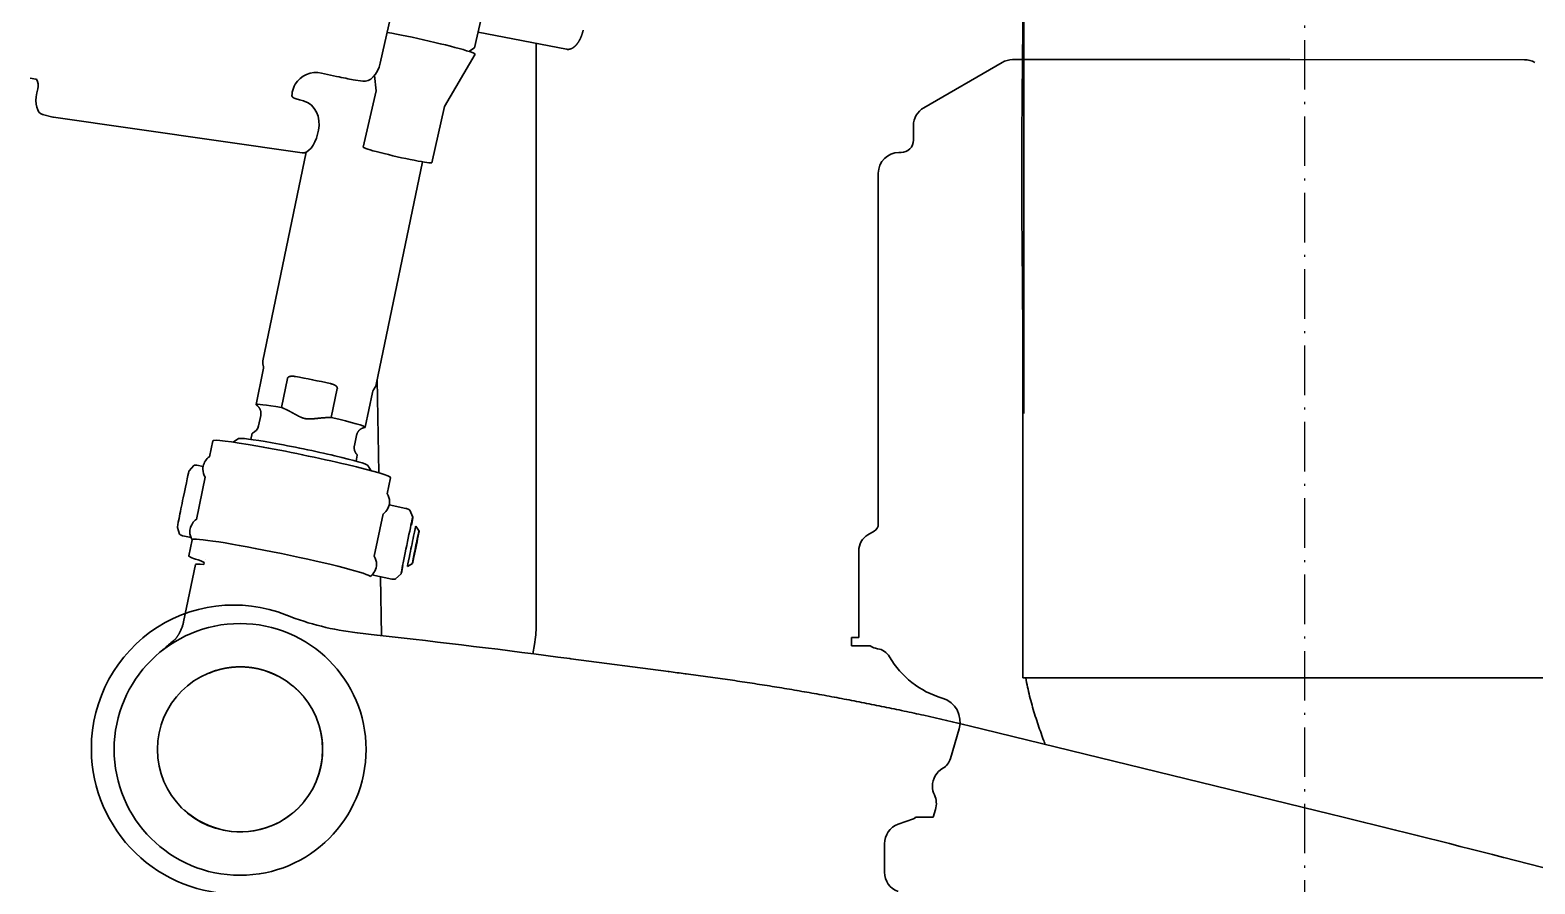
# Model space of a CAD drawing. Header units: millimetres. Extents: x 120 to 10915, y 515 to 8014.
# Drawn here: x 7941.3 to 8305.7, y 1366.1 to 1572.9 of the extents above; entities that cross this region are included whole.
import ezdxf

# ---------------------------------------------------------------- set-up
doc = ezdxf.new("R2010")
doc.units = ezdxf.units.MM
doc.linetypes.add('DASHDOT', pattern=[18.5, 12, -3, 0.5, -3])
doc.layers.get('0').update_dxf_attribs({"lineweight": 13})
doc.layers.add('205_Chassis_top_view', color=7, linetype='Continuous', lineweight=13)

# ---------------------------------------------------------------- blocks, each defined once
blk = doc.blocks.new('2854281_1')
at = {"layer": '205_Chassis_top_view', "color": 2, "linetype": 'DASHDOT', "lineweight": 25}
blk.add_line((8250, -1333), (8250, 1333), dxfattribs=at)
blk = doc.blocks.new('2906645_1')
at = {"layer": '205_Chassis_top_view', "color": 3, "lineweight": 35}
for p, q in [((8176.714842, -604.917703), (8157.714717, -615.887234)), ((8240.024745, -604.248259), (8179.214816, -604.247767)), ((8240.024745, -604.248259), (8179.214829, -604.247767)), ((8240.466284, -604.248259), (8234.3511, -604.248212)), ((8240.849966, -604.248253), (8240.02326, -604.248246)), ((8240.024745, -604.248259), (8303.21514, -604.248724)), ((8240.024745, -604.248259), (8303.215147, -604.248724)), ((8246.3511, -604.248305), (8240.235915, -604.248257)), ((8155.21486, -620.21724), (8155.214833, -623.747585)), ((8152.21514, -626.747533), (8151.714577, -626.747529)), ((8152.223006, -626.747562), (8152.215155, -626.747561)), ((8146.714771, -631.747519), (8146.714115, -716.752328)), ((8145.713899, -718.484489), (8144.213889, -719.350504)), ((8141.964065, -723.247482), (8141.963902, -744.247494)), ((8140.247021, -744.24748), (8140.247006, -746.247477)), ((8140.247006, -746.247477), (8140.363195, -746.247478)), ((8140.247006, -746.247477), (8140.836371, -746.247481)), ((8141.963902, -744.247494), (8140.247021, -744.24748)), ((8140.363195, -746.24747), (8140.900546, -746.247474)), ((8140.363195, -746.24747), (8140.900546, -746.247474)), ((8142.451018, -746.247486), (8140.463887, -746.247471)), ((8141.549438, -746.247485), (8140.836371, -746.24748)), ((8140.900546, -746.247483), (8140.930034, -746.247483)), ((8140.930034, -746.247483), (8141.901255, -746.24749)), ((8141.126093, -746.247467), (8141.628304, -746.247471)), ((8141.28702, -746.247477), (8141.91306, -746.247482)), ((8141.549438, -746.247485), (8141.785185, -746.247487)), ((8141.628304, -746.247471), (8142.289581, -746.247477)), ((8141.901255, -746.247493), (8144.218348, -746.247511)), ((8142.289581, -746.247477), (8142.490465, -746.247479)), ((8142.96257, -746.247477), (8144.77094, -746.247491)), ((8144.131869, -746.247512), (8144.218242, -746.247512)), ((8144.131869, -746.247512), (8144.367411, -746.247513)), ((8144.218242, -746.247512), (8144.253705, -746.247513)), ((8144.218242, -746.247512), (8144.253705, -746.247513)), ((8166.282027, -766.347878), (8164.172465, -773.571472)), ((8162.330247, -775.91574), (8162.344751, -775.915756)), ((8160.57324, -785.895996), (8160.02091, -787.787294)), ((8155.247599, -788.166512), (8151.544758, -789.477724)), ((8160.02091, -787.787294), (8155.739785, -787.787236)), ((8148.213517, -794.190991), (8148.213464, -801.06407))]:
    blk.add_line(p, q, dxfattribs=at)
for centre, radius, start, end in [((8179.214939, -609.247684), 4.999917, 90.001261, 120.001717), ((8303.214947, -609.248641), 4.999916, 59.997394, 89.997854), ((8160.214702, -620.21721), 4.999823, 120.000851, 180.000337), ((8151.714839, -631.747619), 5.000069, 90.002995, 179.998847), ((8152.215165, -623.748113), 2.999449, 269.999536, 0.010091), ((8144.714164, -716.752591), 1.999823, 299.998717, 0.007537), ((8146.463926, -723.247456), 4.49984, 120.001537, 180.000337), ((8147.088377, -742.988305), 3.999101, 234.585366, 261.901946), ((8145.962083, -750.906583), 3.998916, 30.2609, 81.904737), ((8168.416665, -737.801804), 21.999989, 210.269669, 253.624459), ((8160.522331, -764.665998), 6.000158, 343.721908, 73.622598), ((8164.826905, -780.247593), 4.999821, 119.956946, 180.000317), ((8160.333357, -772.451184), 3.998948, 299.961228, 343.731605), ((8164.827305, -780.247622), 5.00023, 179.999979, 205.129657), ((8155.773934, -784.494366), 4.999675, 343.71967, 25.13079), ((8153.213358, -794.191), 4.999904, 109.495774, 179.999895), ((8154.913725, -787.224257), 0.99966, 289.497021, 325.7246), ((8155.363468, -785.89866), 5.000018, 337.808405, 343.719684), ((8153.213305, -801.064138), 4.999904, 179.99922, 250.503342)]:
    blk.add_arc(centre, radius, start, end, dxfattribs=at)
blk = doc.blocks.new('2908045_1')
at = {"layer": '205_Chassis_top_view', "color": 3, "lineweight": 35}
for p, q in [((8026.11, -605.12), (8039.56, -545.52)), ((8181.93, -579.73), (8181.93, -644)), ((8048.96, -601.35), (8052.48, -585.74)), ((8049.82, -597.56), (8071.24, -601.72)), ((8063.86, -741.27), (8063.86, -600.29)), ((8041.65, -615.57), (8049.11, -602.93)), ((8047.56, -602.24), (8048.94, -601.37)), ((8011.88, -607.5), (8015.54, -608.31)), ((8025.07, -611.83), (8024.73, -608.06)), ((7942.95, -612.31), (7943.17, -611.34)), ((8021.87, -609.48), (8019.51, -609.1)), ((8025.07, -611.83), (8021.99, -625.47)), ((8005, -613.44), (8004.77, -613.25)), ((8007.69, -614.28), (8007.51, -614.23)), ((8041.65, -615.57), (8038.57, -629.21)), ((7946.79, -618.17), (7944.32, -617.53)), ((7946.94, -618.2), (8007.19, -626.82)), ((8010.91, -622.33), (8011.13, -621.35)), ((8008.19, -626.64), (7997.7, -677.22)), ((8036.3, -628.99), (8025.12, -682.91)), ((8181.93, -644), (8181.93, -690)), ((7997.77, -679.35), (7996.02, -687.81)), ((7997.79, -678.67), (7997.68, -677.93)), ((8002.17, -688.51), (8003.63, -681.47)), ((8014.24, -690.95), (8015.7, -683.91)), ((8024.21, -684.84), (8022.45, -693.29)), ((8024.46, -684.2), (8024.86, -683.56)), ((8025.75, -704.36), (8025.36, -681.74)), ((7997.15, -690.45), (7996.64, -692.93)), ((8181.74, -690), (8181.74, -754)), ((7995.08, -694.76), (7994.78, -696.24)), ((8020.36, -695.26), (8019.84, -697.75)), ((7985.52, -696.58), (7984.71, -700.46)), ((7991.77, -696.05), (7990.47, -696.9)), ((7979.8, -703.86), (7980.97, -702.55)), ((7981.7, -702.48), (7983.21, -702.79)), ((8020.54, -700.04), (8020.24, -701.52)), ((8023.07, -702.54), (8023.92, -703.84)), ((7983.69, -705.38), (7981.57, -715.62)), ((8028.6, -705.51), (8027.79, -709.4)), ((8032.33, -712.95), (8028.25, -712.11)), ((8033.99, -715.07), (8033.25, -713.38)), ((7976.97, -717.57), (7977.51, -719.21)), ((8026.78, -714.3), (8024.65, -724.56)), ((8026.78, -714.3), (8026.78, -714.31)), ((8035.5, -718.44), (8034.73, -717.26)), ((7978.26, -719.6), (7980.27, -720.02)), ((7980.55, -720.54), (7979.74, -724.45)), ((7978.47, -740.42), (7981.34, -726.57)), ((7982.67, -725.63), (7983.49, -726.02)), ((7983.49, -726.02), (7983.39, -726.55)), ((8031.15, -728.77), (8029.79, -730.04)), ((8033.88, -726.28), (8032.7, -727.05)), ((8023.63, -729.46), (8023.63, -729.46)), ((8028.89, -730.08), (8024.09, -729.08)), ((8026.44, -743.76), (8026.19, -729.52)), ((8003.45, -738.83), (8003.39, -738.8)), ((8020.5, -743.09), (8020.58, -743.1)), ((8020.58, -743.1), (8025.26, -743.63)), ((8025.33, -743.63), (8025.26, -743.63)), ((8063.01, -748.16), (8063.43, -745.9)), ((8072.24, -749.36), (8072.04, -749.34)), ((8072.24, -749.36), (8095.89, -752.48)), ((8095.89, -752.48), (8096.09, -752.51)), ((8099.96, -753.01), (8100.15, -753.04)), ((8181.93, -754), (8181.74, -754)), ((8181.93, -754), (8187.45, -754)), ((8187.45, -754), (8187.51, -754)), ((8212.66, -754), (8187.51, -754)), ((8212.66, -754), (8212.72, -754)), ((8212.72, -754), (8258.93, -754)), ((8302.85, -754), (8258.93, -754)), ((8302.9, -754), (8302.85, -754)), ((8302.9, -754), (8323.35, -754)), ((8168.74, -765.63), (8256.31, -787.02)), ((7956.2, -773.28), (7956.2, -773.28)), ((8298.17, -797.52), (8298.09, -797.5)), ((8298.17, -797.52), (8310.46, -800.69))]:
    blk.add_line(p, q, dxfattribs=at)
for radius in [30.5, 20]:
    blk.add_circle((7992.15, -771.34), radius, dxfattribs=at)
for centre, radius, start, end in [((8009.68, -612.82), 4.93, 147.7708, 171.813), ((7999.69, -677.63), 2.03, 168.2861, 188.317), ((7995.85, -678.96), 1.96, 348.2781, 8.2995), ((8026.13, -685.24), 1.96, 148.2659, 168.2873), ((8023.13, -682.49), 2.03, 328.2501, 348.2776), ((7994.25, -692.45), 2.44, 291.3082, 348.4602), ((7986.82, -703.48), 3.67, 168.2834, 180.276), ((7986.83, -703.48), 3.69, 124.5105, 168.2253), ((7986.77, -703.48), 3.63, 180.1237, 211.8568), ((8024.64, -711.33), 3.7, 0.359, 32.0271), ((8024.71, -711.33), 3.63, 304.7027, 0.3084), ((7983.67, -718.63), 3.67, 168.2834, 180.1999), ((7983.69, -718.64), 3.69, 124.5105, 168.2253), ((7983.62, -718.63), 3.63, 179.9356, 211.8568), ((8021.5, -726.49), 3.7, 0.3571, 32.0271), ((8021.57, -726.48), 3.62, 304.7018, 0.5334), ((8028.01, -676.81), 66.7, 248.3999, 263.5392), ((8038.86, -741.27), 25, 349.3338, 360), ((8018.69, -797.35), 67.5, 129.5653, 132.0758), ((7948.65, -712.56), 42.47, 309.5478, 310.9231), ((7748.46, -3206.32), 2478.2, 82.49747, 83.58525), ((7992.26, -771.23), 19.89, 109.9927, 112.3274), ((8340.41, 1101.64), 1870.17, 262.49349, 262.61294), ((8049.66, -1253.21), 501.91, 76.276, 77.5616), ((7992.26, -771.44), 19.89, 226.9297, 291.9971), ((7447.34, -4099.74), 3410.07, 75.55327, 76.2769)]:
    blk.add_arc(centre, radius, start, end, dxfattribs=at)
for centre, major_axis, ratio, start_param, end_param in [((8036.44, -600.06), (12.68, -2.86), 0.049656, 0.597799, 2.33157), ((8036.77, -598.6), (12.19, -2.75), 0.049656, 6.283184, 6.380984), ((8036.44, -600.06), (12.68, -2.86), 0.049656, 6.267129, 6.880984), ((8036.77, -598.6), (12.19, -2.75), 0.049656, 6.233388, 6.283184), ((8010.56, -613.35), (3.82, 4.63), 0.993994, 0.470955, 1.701914), ((8015.03, -607.89), (5.85, -1.32), 0.049655, 4.810188, 5.595586), ((8022.97, -604.61), (1.3, 4.83), 0.633901, 3.20584, 4.776636), ((7941.13, -608.56), (-1.95, 0.44), 0.049655, 1.668595, 2.674032), ((7940.7, -610.7), (0.43, 2.97), 0.848462, 4.61843, 5.459498), ((8005.43, -610.32), (0.65, 2.93), 0.097523, 2.25061, 3.091679), ((7945.57, -612.69), (1.25, 4.84), 0.526921, 1.629254, 3.141486), ((8010.83, -614.73), (5.85, -1.32), 0.049655, 3.239392, 4.119641), ((8006.19, -620.08), (-0.85, -5.94), 0.848462, 1.476837, 3.010625), ((7945.57, -612.69), (1.25, 4.84), 0.526921, 3.141486, 3.20005), ((7948.04, -613.33), (1.25, 4.84), 0.526921, 3.141486, 3.20005), ((8008.29, -621.95), (1.25, 4.84), 0.526921, 3.20005, 4.770846), ((8030.28, -627.34), (-8.29, 1.87), 0.049656, 6.283136, 9.424729), ((8010.86, -682.73), (13.22, -2.74), 0.049656, 1.345157, 1.992034), ((8009.23, -690.55), (-13.22, 2.74), 0.049656, 0.000002, 0.138226), ((8009.23, -690.55), (-13.22, 2.74), 0.049656, 5.28607, 6.283187), ((8009.23, -690.55), (-13.22, 2.74), 0.049656, 3.141595, 4.334306), ((8007.41, -699.33), (-15.67, 3.25), 0.049656, 5.222925, 6.233444), ((8007.81, -697.4), (-12.73, 2.64), 0.049656, 6.205616, 6.283178), ((8009.23, -690.55), (-13.22, 2.74), 0.049656, 3.003638, 3.141595), ((8007.06, -701.04), (-21.54, 4.47), 0.049656, 3.141569, 6.283173), ((8007.41, -699.33), (-15.67, 3.25), 0.049656, 3.19146, 5.222925), ((8007.81, -697.4), (-12.73, 2.64), 0.049656, 3.141544, 3.219315), ((7978.39, -710.71), (1.42, 6.85), 0.010523, 0.018229, 1.521118), ((7978.39, -710.71), (1.42, 6.85), 0.010523, 1.521118, 3.123365), ((8032.57, -721.92), (-1.42, -6.85), 0.010523, 3.126781, 6.29785), ((8033.71, -722.16), (1.01, 4.9), 0.010523, 0, 3.141593), ((8032.57, -721.92), (-1.42, -6.85), 0.010523, 2.366397, 3.126781), ((8002.09, -725), (-21.54, 4.47), 0.049656, 3.152129, 6.283173), ((8034.69, -722.36), (0.81, 3.92), 0.010523, 6.27275, 9.435302), ((8034.69, -722.36), (0.81, 3.92), 0.010523, 4.66271, 6.27275), ((8001.28, -728.92), (-21.54, 4.47), 0.049656, 6.283173, 6.822059), ((8034.69, -722.36), (0.81, 3.92), 0.010523, 3.152116, 4.66271), ((8000.92, -730.63), (19.58, -4.06), 0.049656, 2.690566, 3.14155), ((8001.28, -728.92), (17.62, -3.66), 0.049656, 3.141535, 3.152129), ((8032.57, -721.92), (-1.42, -6.85), 0.010523, 0.014665, 0.775194), ((7990.88, -771.34), (14.41, -31.94), 0.989912, 2.345685, 4.347507), ((7990.88, -771.35), (14.46, -31.92), 0.98989, 4.346297, 5.932215)]:
    blk.add_ellipse(centre, major_axis=major_axis, ratio=ratio, start_param=start_param, end_param=end_param, dxfattribs=at)
for points, degree, knots in [([(8181.5, -644), (8181.49, -642.66), (8181.47, -639.97), (8181.46, -635.94), (8181.45, -631.9), (8181.46, -627.86), (8181.47, -623.81), (8181.5, -619.76), (8181.52, -615.71), (8181.56, -611.63), (8181.6, -607.52), (8181.64, -603.38), (8181.68, -599.23), (8181.72, -595.03), (8181.77, -590.79), (8181.81, -586.67), (8181.85, -583), (8181.86, -580.74), (8181.87, -579.75)], 3, [0, 0, 0, 0, 4.024268, 8.059415, 12.100389, 16.144675, 20.190071, 24.236322, 28.282738, 32.339123, 36.488769, 40.625138, 44.76184, 48.930607, 53.225436, 57.474747, 61.28255, 64.249524, 64.249524, 64.249524, 64.249524]), ([(8071.24, -601.72), (8071.26, -601.73), (8071.31, -601.74), (8071.38, -601.75), (8071.45, -601.75), (8071.53, -601.76), (8071.6, -601.76), (8071.68, -601.75), (8071.76, -601.75), (8071.82, -601.74), (8071.88, -601.73), (8071.92, -601.72), (8071.96, -601.71), (8072, -601.71), (8072.04, -601.69), (8072.09, -601.68), (8072.13, -601.67), (8072.18, -601.65), (8072.25, -601.63), (8072.33, -601.6), (8072.4, -601.57), (8072.47, -601.54), (8072.52, -601.51), (8072.57, -601.49), (8072.61, -601.46), (8072.66, -601.44), (8072.7, -601.41), (8072.75, -601.38), (8072.8, -601.35), (8072.84, -601.32), (8072.89, -601.29), (8072.94, -601.25), (8072.99, -601.21), (8073.04, -601.17), (8073.09, -601.13), (8073.13, -601.1), (8073.17, -601.06), (8073.21, -601.03), (8073.25, -600.99), (8073.29, -600.95), (8073.33, -600.91), (8073.37, -600.87), (8073.41, -600.83), (8073.45, -600.79), (8073.49, -600.74), (8073.54, -600.7), (8073.58, -600.65), (8073.62, -600.61), (8073.66, -600.56), (8073.7, -600.51), (8073.74, -600.46), (8073.78, -600.4), (8073.83, -600.34), (8073.88, -600.27), (8073.93, -600.21), (8073.97, -600.14), (8074.02, -600.07), (8074.07, -600), (8074.11, -599.93), (8074.16, -599.85), (8074.2, -599.78), (8074.25, -599.71), (8074.29, -599.63), (8074.33, -599.55), (8074.38, -599.48), (8074.42, -599.4), (8074.46, -599.32), (8074.5, -599.24), (8074.54, -599.16), (8074.57, -599.09), (8074.61, -599.01), (8074.64, -598.93), (8074.68, -598.86), (8074.71, -598.78), (8074.74, -598.7), (8074.77, -598.63), (8074.8, -598.55), (8074.83, -598.47), (8074.87, -598.38), (8074.9, -598.29), (8074.93, -598.2), (8074.96, -598.11), (8074.99, -598.02), (8075.02, -597.93), (8075.05, -597.84), (8075.08, -597.74), (8075.1, -597.65), (8075.13, -597.56), (8075.16, -597.46), (8075.18, -597.37), (8075.2, -597.27), (8075.23, -597.18), (8075.24, -597.11), (8075.25, -597.08)], 3, [0, 0, 0, 0, 0.072259, 0.144591, 0.21694, 0.289505, 0.365939, 0.442627, 0.51963, 0.597004, 0.639452, 0.682098, 0.724824, 0.76777, 0.811878, 0.856238, 0.900714, 0.945463, 1.026274, 1.107806, 1.190108, 1.273218, 1.322657, 1.372393, 1.42589, 1.479758, 1.534007, 1.588647, 1.643686, 1.699131, 1.75499, 1.811261, 1.881655, 1.952706, 2.006042, 2.059755, 2.113823, 2.168333, 2.223178, 2.278465, 2.334093, 2.390165, 2.449628, 2.509528, 2.569845, 2.630649, 2.691849, 2.753531, 2.815631, 2.878161, 2.945613, 3.013604, 3.094662, 3.176414, 3.258846, 3.341952, 3.425724, 3.510154, 3.595231, 3.680946, 3.767278, 3.854226, 3.941777, 4.029921, 4.118628, 4.207929, 4.297767, 4.388136, 4.471115, 4.554536, 4.638348, 4.722575, 4.807173, 4.892158, 4.977488, 5.063177, 5.128502, 5.222961, 5.317802, 5.41298, 5.508501, 5.604322, 5.700446, 5.796834, 5.893484, 5.990354, 6.087445, 6.184722, 6.282177, 6.379779, 6.477516, 6.575359, 6.673293, 6.673293, 6.673293, 6.673293]), ([(8181.5, -644), (8181.5, -644.64), (8181.51, -645.93), (8181.53, -647.85), (8181.55, -649.77), (8181.57, -651.68), (8181.58, -653.6), (8181.6, -655.51), (8181.62, -657.42), (8181.63, -659.33), (8181.65, -661.24), (8181.66, -663.15), (8181.67, -665.06), (8181.68, -666.98), (8181.69, -668.9), (8181.7, -670.82), (8181.71, -672.74), (8181.72, -674.66), (8181.72, -676.58), (8181.73, -678.49), (8181.73, -680.41), (8181.73, -682.32), (8181.74, -684.24), (8181.74, -686.16), (8181.74, -688.08), (8181.74, -689.36), (8181.74, -690)], 3, [0, 0, 0, 0, 1.926471, 3.848899, 5.768168, 7.684568, 9.59746, 11.510456, 13.420888, 15.331384, 17.240928, 19.150505, 21.063812, 22.977132, 24.894837, 26.815683, 28.739679, 30.666405, 32.577481, 34.490692, 36.405928, 38.322839, 40.241119, 42.160424, 44.080449, 46.000862, 46.000862, 46.000862, 46.000862]), ([(8005.58, -681.01), (8005.36, -680.97), (8005.15, -680.94), (8004.94, -680.92), (8004.64, -680.92), (8004.35, -680.96), (8004.27, -680.98), (8004.14, -681.01), (8004.03, -681.06), (8003.99, -681.07), (8003.88, -681.13), (8003.79, -681.2), (8003.73, -681.26), (8003.68, -681.34), (8003.65, -681.43), (8003.64, -681.44), (8003.64, -681.46), (8003.63, -681.47)], 5, [0, 0, 0, 0, 0, 0, 1.995391, 1.995391, 1.995391, 2.793417, 2.793417, 2.793417, 3.194212, 3.194212, 3.194212, 3.877856, 3.877856, 3.877856, 4.011155, 4.011155, 4.011155, 4.011155, 4.011155, 4.011155]), ([(8013.95, -682.7), (8014.17, -682.75), (8014.39, -682.81), (8014.61, -682.88), (8014.91, -682.99), (8015.19, -683.15), (8015.26, -683.2), (8015.38, -683.28), (8015.48, -683.37), (8015.51, -683.41), (8015.59, -683.5), (8015.66, -683.61), (8015.69, -683.68), (8015.71, -683.77), (8015.71, -683.87), (8015.71, -683.88), (8015.7, -683.9), (8015.7, -683.91)], 5, [0, 0, 0, 0, 0, 0, 2.038498, 2.038498, 2.038498, 2.854577, 2.854577, 2.854577, 3.263315, 3.263315, 3.263315, 3.954963, 3.954963, 3.954963, 4.084412, 4.084412, 4.084412, 4.084412, 4.084412, 4.084412]), ([(7997.15, -690.45), (7997.16, -690.41), (7997.17, -690.35), (7997.19, -690.26), (7997.2, -690.17), (7997.2, -690.07), (7997.21, -689.98), (7997.21, -689.88), (7997.2, -689.79), (7997.19, -689.69), (7997.18, -689.6), (7997.17, -689.51), (7997.15, -689.42), (7997.13, -689.32), (7997.1, -689.23), (7997.07, -689.14), (7997.04, -689.06), (7997, -688.97), (7996.97, -688.89), (7996.92, -688.8), (7996.88, -688.72), (7996.83, -688.64), (7996.79, -688.57), (7996.74, -688.51), (7996.7, -688.45), (7996.66, -688.4), (7996.62, -688.35), (7996.58, -688.31), (7996.55, -688.28), (7996.52, -688.25), (7996.49, -688.21), (7996.46, -688.18), (7996.43, -688.16), (7996.4, -688.13), (7996.36, -688.1), (7996.33, -688.07), (7996.29, -688.04), (7996.26, -688.02), (7996.22, -687.99), (7996.19, -687.97), (7996.17, -687.96), (7996.14, -687.94), (7996.13, -687.93), (7996.12, -687.93)], 3, [0, 0, 0, 0, 0.094359, 0.188716, 0.283068, 0.377413, 0.471696, 0.565966, 0.660221, 0.754457, 0.848857, 0.943231, 1.036944, 1.130622, 1.22516, 1.31965, 1.412416, 1.505116, 1.600113, 1.693046, 1.785873, 1.876445, 1.966185, 2.037301, 2.108294, 2.174833, 2.24121, 2.290324, 2.337468, 2.38352, 2.429444, 2.471071, 2.512546, 2.551727, 2.59074, 2.640567, 2.689985, 2.732104, 2.773759, 2.807785, 2.841301, 2.866875, 2.891898, 2.891898, 2.891898, 2.891898]), ([(8014.24, -690.95), (8013.7, -690.94), (8013.17, -690.95), (8012.64, -690.97), (8011.87, -691.04), (8011.11, -691.12), (8010.84, -691.15), (8010.34, -691.2), (8009.85, -691.25), (8009.6, -691.27), (8009.03, -691.3), (8008.45, -691.29), (8008.13, -691.26), (8007.62, -691.15), (8007.11, -690.97), (8006.92, -690.89), (8006.62, -690.75), (8006.32, -690.6), (8006.21, -690.55), (8005.99, -690.43), (8005.77, -690.31), (8005.66, -690.25), (8005.11, -689.95), (8004.56, -689.64), (8004.1, -689.39), (8003.45, -689.06), (8002.78, -688.76), (8002.58, -688.67), (8002.38, -688.59), (8002.17, -688.51)], 5, [0, 0, 0, 0, 0, 0, 4.682952, 4.682952, 4.682952, 6.955824, 6.955824, 6.955824, 9.261554, 9.261554, 9.261554, 12.29321, 12.29321, 12.29321, 14.241025, 14.241025, 14.241025, 15.389154, 15.389154, 15.389154, 16.537282, 16.537282, 16.537282, 21.154071, 21.154071, 21.154071, 23.060322, 23.060322, 23.060322, 23.060322, 23.060322, 23.060322]), ([(8020.36, -695.26), (8020.37, -695.23), (8020.38, -695.17), (8020.4, -695.08), (8020.43, -694.99), (8020.46, -694.9), (8020.5, -694.81), (8020.54, -694.72), (8020.58, -694.64), (8020.62, -694.55), (8020.67, -694.47), (8020.72, -694.39), (8020.77, -694.32), (8020.83, -694.24), (8020.89, -694.17), (8020.95, -694.1), (8021.02, -694.03), (8021.08, -693.96), (8021.15, -693.9), (8021.23, -693.84), (8021.3, -693.79), (8021.36, -693.74), (8021.41, -693.71), (8021.45, -693.68), (8021.49, -693.66), (8021.53, -693.63), (8021.57, -693.61), (8021.61, -693.59), (8021.65, -693.57), (8021.7, -693.55), (8021.76, -693.52), (8021.82, -693.49), (8021.89, -693.47), (8021.95, -693.44), (8022.01, -693.43), (8022.06, -693.41), (8022.11, -693.4), (8022.15, -693.39), (8022.19, -693.38), (8022.22, -693.37), (8022.25, -693.37), (8022.28, -693.36), (8022.3, -693.36), (8022.31, -693.36)], 3, [0, 0, 0, 0, 0.094366, 0.18873, 0.283089, 0.377441, 0.471966, 0.566478, 0.660491, 0.754484, 0.849003, 0.943497, 1.03709, 1.130647, 1.225184, 1.319673, 1.412438, 1.505137, 1.600133, 1.693065, 1.78589, 1.87646, 1.924258, 1.972011, 2.018431, 2.064799, 2.109748, 2.154636, 2.198016, 2.241326, 2.317659, 2.390705, 2.460304, 2.526297, 2.590728, 2.641756, 2.689043, 2.732482, 2.771964, 2.806543, 2.840621, 2.866827, 2.892491, 2.892491, 2.892491, 2.892491]), ([(8020.51, -699.98), (8020.51, -699.97), (8020.49, -699.95), (8020.46, -699.93), (8020.43, -699.9), (8020.4, -699.87), (8020.38, -699.83), (8020.35, -699.8), (8020.32, -699.77), (8020.29, -699.73), (8020.25, -699.68), (8020.22, -699.63), (8020.19, -699.58), (8020.16, -699.54), (8020.13, -699.49), (8020.1, -699.44), (8020.06, -699.37), (8020.02, -699.29), (8019.99, -699.21), (8019.96, -699.13), (8019.93, -699.05), (8019.9, -698.97), (8019.88, -698.88), (8019.85, -698.8), (8019.84, -698.71), (8019.82, -698.62), (8019.81, -698.54), (8019.8, -698.45), (8019.79, -698.36), (8019.79, -698.27), (8019.79, -698.18), (8019.8, -698.1), (8019.8, -698.01), (8019.81, -697.92), (8019.83, -697.83), (8019.84, -697.78), (8019.84, -697.75)], 3, [0, 0, 0, 0, 0.037747, 0.077298, 0.11776, 0.158309, 0.201439, 0.244643, 0.289401, 0.334223, 0.400284, 0.466454, 0.518555, 0.570709, 0.624229, 0.677791, 0.763771, 0.849838, 0.937769, 1.025766, 1.112521, 1.199326, 1.287672, 1.376053, 1.463908, 1.55179, 1.639696, 1.727623, 1.815671, 1.903733, 1.991807, 2.079892, 2.168026, 2.256166, 2.344309, 2.432455, 2.432455, 2.432455, 2.432455]), ([(7981.7, -702.48), (7981.47, -702.47), (7981.3, -702.48), (7981.17, -702.48), (7981.06, -702.5), (7981, -702.53), (7980.99, -702.54), (7980.98, -702.54), (7980.97, -702.55)], 5, [0, 0, 0, 0, 0, 0, 36.696828, 36.696828, 36.696828, 45.858365, 45.858365, 45.858365, 45.858365, 45.858365, 45.858365]), ([(8033.25, -713.38), (8033.24, -713.36), (8033.23, -713.35), (8033.22, -713.34), (8033.17, -713.3), (8033.08, -713.25), (8033.02, -713.22), (8032.87, -713.15), (8032.68, -713.08), (8032.57, -713.04), (8032.46, -713), (8032.33, -712.95)], 5, [7.535483, 7.535483, 7.535483, 7.535483, 7.535483, 7.535483, 9.1074, 9.1074, 9.1074, 11.672224, 11.672224, 11.672224, 14.204911, 14.204911, 14.204911, 14.204911, 14.204911, 14.204911]), ([(7978.26, -719.6), (7978.04, -719.52), (7977.87, -719.45), (7977.74, -719.39), (7977.61, -719.32), (7977.54, -719.26), (7977.53, -719.24), (7977.52, -719.23), (7977.51, -719.21)], 5, [0, 0, 0, 0, 0, 0, 34.670089, 34.670089, 34.670089, 49.51105, 49.51105, 49.51105, 49.51105, 49.51105, 49.51105]), ([(8029.79, -730.04), (8029.76, -730.07), (8029.69, -730.09), (8029.58, -730.1), (8029.39, -730.1), (8029.09, -730.09), (8029.03, -730.08), (8028.96, -730.08), (8028.89, -730.08)], 5, [0, 0, 0, 0, 0, 0, 36.988246, 36.988246, 36.988246, 46.228713, 46.228713, 46.228713, 46.228713, 46.228713, 46.228713]), ([(7978.47, -740.42), (7978.44, -740.54), (7978.38, -740.79), (7978.29, -741.15), (7978.17, -741.52), (7978.05, -741.88), (7977.91, -742.24), (7977.75, -742.59), (7977.59, -742.92), (7977.44, -743.2), (7977.32, -743.42), (7977.21, -743.59), (7977.11, -743.75), (7977.01, -743.91), (7976.91, -744.05), (7976.82, -744.18), (7976.73, -744.3), (7976.63, -744.42), (7976.54, -744.54), (7976.45, -744.65), (7976.38, -744.72), (7976.34, -744.76), (7976.33, -744.78)], 3, [0, 0, 0, 0, 0.376516, 0.755281, 1.134681, 1.51564, 1.902827, 2.286938, 2.667343, 3.015978, 3.224168, 3.427281, 3.620697, 3.807173, 3.979764, 4.142605, 4.278981, 4.42264, 4.609517, 4.745027, 4.840682, 4.911465, 4.911465, 4.911465, 4.911465]), ([(7985.46, -752.53), (7986.64, -752.1), (7987.85, -751.77), (7989.1, -751.53), (7990.68, -751.35), (7992.31, -751.34), (7992.63, -751.34), (7993.95, -751.39), (7995.28, -751.54), (7996.29, -751.73), (7998, -752.15), (7999.74, -752.8), (8000.44, -753.1), (8001.14, -753.45), (8001.85, -753.84)], 5, [0, 0, 0, 0, 0, 0, 31.058475, 31.058475, 31.058475, 38.831573, 38.831573, 38.831573, 62.200835, 62.200835, 62.200835, 77.89377, 77.89377, 77.89377, 77.89377, 77.89377, 77.89377]), ([(7999.71, -789.87), (8000.51, -789.55), (8001.3, -789.18), (8002.07, -788.77), (8003.3, -788.01), (8004.48, -787.13), (8004.94, -786.76), (8005.81, -786.01), (8006.64, -785.18), (8007.03, -784.75), (8007.6, -784.09), (8008.14, -783.39), (8008.31, -783.15), (8008.93, -782.28), (8009.52, -781.33), (8009.92, -780.6), (8010.41, -779.58), (8010.85, -778.47), (8010.94, -778.22), (8011.27, -777.28), (8011.56, -776.28), (8011.74, -775.51), (8011.93, -774.46), (8012.05, -773.32), (8012.08, -773.07), (8012.13, -772.34), (8012.16, -771.57), (8012.16, -771.07), (8012.13, -770.3), (8012.07, -769.5), (8012.04, -769.24), (8011.97, -768.61), (8011.87, -767.95), (8011.79, -767.56), (8011.67, -766.96), (8011.52, -766.36), (8011.47, -766.16), (8011.36, -765.76), (8011.24, -765.36), (8011.17, -765.16), (8011.01, -764.68), (8010.84, -764.21), (8010.74, -763.94), (8010.52, -763.41), (8010.29, -762.9), (8010.17, -762.65), (8009.87, -762.05), (8009.56, -761.47), (8009.36, -761.14), (8009.07, -760.67), (8008.77, -760.21), (8008.67, -760.06), (8008.47, -759.77), (8008.27, -759.49), (8008.17, -759.35), (8007.61, -758.62), (8007.04, -757.96), (8006.58, -757.46), (8005.85, -756.73), (8005.11, -756.09), (8004.84, -755.87), (8004.08, -755.26), (8003.32, -754.72), (8002.83, -754.4), (8002.34, -754.11), (8001.85, -753.84)], 5, [0, 0, 0, 0, 0, 0, 23.620742, 23.620742, 23.620742, 38.909195, 38.909195, 38.909195, 53.366627, 53.366627, 53.366627, 60.157693, 60.157693, 60.157693, 78.445768, 78.445768, 78.445768, 83.754311, 83.754311, 83.754311, 97.440077, 97.440077, 97.440077, 101.304323, 101.304323, 101.304323, 108.205508, 108.205508, 108.205508, 111.399584, 111.399584, 111.399584, 116.052857, 116.052857, 116.052857, 118.402809, 118.402809, 118.402809, 120.75276, 120.75276, 120.75276, 124.037977, 124.037977, 124.037977, 127.271615, 127.271615, 127.271615, 131.994303, 131.994303, 131.994303, 134.355105, 134.355105, 134.355105, 136.715906, 136.715906, 136.715906, 147.080146, 147.080146, 147.080146, 152.967687, 152.967687, 152.967687, 163.873234, 163.873234, 163.873234, 163.873234, 163.873234, 163.873234]), ([(8100.15, -753.04), (8100.94, -753.14), (8102.51, -753.35), (8104.87, -753.67), (8107.24, -754), (8109.61, -754.33), (8111.99, -754.68), (8114.38, -755.04), (8116.77, -755.4), (8119.17, -755.78), (8121.57, -756.16), (8123.97, -756.56), (8126.38, -756.96), (8128.79, -757.38), (8131.2, -757.8), (8133.61, -758.23), (8136.03, -758.68), (8138.44, -759.13), (8140.86, -759.59), (8143.28, -760.06), (8145.7, -760.54), (8148.11, -761.03), (8150.53, -761.53), (8152.94, -762.04), (8155.36, -762.56), (8156.96, -762.91), (8157.77, -763.08)], 3, [0, 0, 0, 0, 2.375287, 4.758889, 7.150401, 9.549427, 11.95557, 14.368436, 16.787629, 19.212755, 21.643417, 24.079228, 26.519795, 28.964728, 31.413637, 33.866132, 36.321826, 38.780335, 41.241271, 43.704255, 46.168905, 48.634843, 51.101689, 53.569067, 56.0366, 58.503914, 58.503914, 58.503914, 58.503914]), ([(8182.42, -754), (8182.55, -754.75), (8182.84, -756.23), (8183.35, -758.43), (8183.92, -760.61), (8184.56, -762.76), (8185.24, -764.87), (8185.94, -766.93), (8186.57, -768.66), (8186.96, -769.72), (8187.11, -770.12)], 3, [0, 0, 0, 0, 2.274903, 4.530904, 6.77561, 9.022287, 11.27152, 13.435759, 15.530433, 16.814533, 16.814533, 16.814533, 16.814533])]:
    blk.add_open_spline(points, degree=degree, knots=knots, dxfattribs=at)

msp = doc.modelspace()

# ---------------------------------------------------------------- block references
at = {"color": 7, "lineweight": 35}
for name in ['2854281_1', '2908045_1', '2906645_1']:
    msp.add_blockref(name, (0, 2170), dxfattribs=at)

doc.saveas('drawing.dxf')
